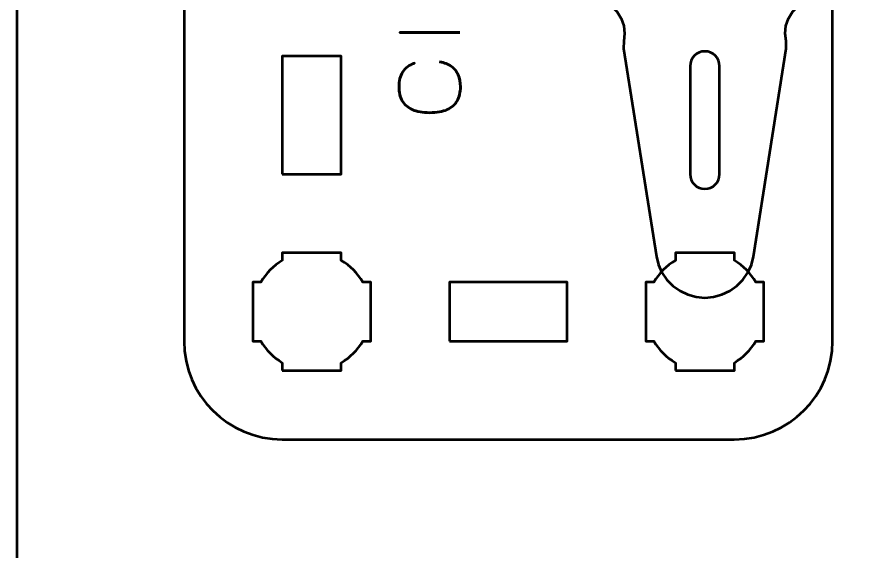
# Model space of a CAD drawing. Header units: centimetres. Extents: x -21 to 0, y -29.7 to 0.
# Drawn here: x -21 to -16.68, y -22.818 to -20.1 of the extents above; entities that cross this region are included whole.
import ezdxf

# ---------------------------------------------------------------- set-up
doc = ezdxf.new("R2010")
doc.units = ezdxf.units.CM
doc.header["$MEASUREMENT"] = 0
doc.layers.add('Layer 1', color=7, linetype='Continuous')

msp = doc.modelspace()

# ---------------------------------------------------------------- linework, layer by layer
at = {"layer": 'Layer 1', "color": 22, "lineweight": 53}
msp.add_open_spline([(-21.00003, -29.19995), (-21.00003, -29.19995), (-21.00003, -0.49992), (-21.00003, -0.49992), (-21.00003, -0.49992), (-21.00003, -0.22295), (-20.77694, 0.00004), (-20.49994, 0.00004), (-20.49994, 0.00004), (-20.49994, 0.00004), (-0.50008, 0.00004), (-0.50008, 0.00004), (-0.50008, 0.00004), (-0.22294, 0.00004), (0.00002, -0.22295), (0.00002, -0.49992), (0.00002, -0.49992), (0.00002, -0.49992), (0.00002, -29.19995), (0.00002, -29.19995), (0.00002, -29.19995), (0.00002, -29.47695), (-0.22294, -29.70004), (-0.50008, -29.70004), (-0.50008, -29.70004), (-0.50008, -29.70004), (-20.49994, -29.70004), (-20.49994, -29.70004), (-20.49994, -29.70004), (-20.77694, -29.70004), (-21.00003, -29.47695), (-21.00003, -29.19995)], degree=3, knots=[0, 0, 0, 0, 0.125, 0.125, 0.125, 0.125, 0.25, 0.25, 0.25, 0.25, 0.375, 0.375, 0.375, 0.375, 0.5, 0.5, 0.5, 0.5, 0.625, 0.625, 0.625, 0.625, 0.75, 0.75, 0.75, 0.75, 0.875, 0.875, 0.875, 0.875, 1, 1, 1, 1], dxfattribs=at)
at = {"layer": 'Layer 1', "color": 114, "lineweight": 53}
msp.add_open_spline([(-20.15003, -21.74994), (-20.15003, -21.74994), (-20.15003, -17.45007), (-20.15003, -17.45007), (-20.15003, -17.45007), (-20.15003, -17.17293), (-19.92694, -16.94997), (-19.64994, -16.94997), (-19.64994, -16.94997), (-19.64994, -16.94997), (-17.35007, -16.94997), (-17.35007, -16.94997), (-17.35007, -16.94997), (-17.07293, -16.94997), (-16.84997, -17.17293), (-16.84997, -17.45007), (-16.84997, -17.45007), (-16.84997, -17.45007), (-16.84997, -21.74994), (-16.84997, -21.74994), (-16.84997, -21.74994), (-16.84997, -22.02694), (-17.07293, -22.25003), (-17.35007, -22.25003), (-17.35007, -22.25003), (-17.35007, -22.25003), (-19.64994, -22.25003), (-19.64994, -22.25003), (-19.64994, -22.25003), (-19.92694, -22.25003), (-20.15003, -22.02694), (-20.15003, -21.74994)], degree=3, knots=[0, 0, 0, 0, 0.125, 0.125, 0.125, 0.125, 0.25, 0.25, 0.25, 0.25, 0.375, 0.375, 0.375, 0.375, 0.5, 0.5, 0.5, 0.5, 0.625, 0.625, 0.625, 0.625, 0.75, 0.75, 0.75, 0.75, 0.875, 0.875, 0.875, 0.875, 1, 1, 1, 1], dxfattribs=at)
at = {"layer": 'Layer 1', "color": 30, "lineweight": 53}
for points, knots in [([(-19.2193, -19.35327), (-19.2193, -19.35327), (-18.16182, -19.18613), (-18.16182, -19.18613), (-18.16182, -19.18613), (-18.16182, -19.18613), (-18.123, -19.18692), (-18.123, -19.18692), (-18.123, -19.18692), (-18.123, -19.18692), (-18.08418, -19.19168), (-18.08418, -19.19168), (-18.08418, -19.19168), (-18.08418, -19.19168), (-18.04537, -19.18771), (-18.04537, -19.18771), (-18.04537, -19.18771), (-18.04537, -19.18771), (-18.00815, -19.17504), (-18.00815, -19.17504), (-18.00815, -19.17504), (-18.00815, -19.17504), (-17.97408, -19.15365), (-17.97408, -19.15365), (-17.97408, -19.15365), (-17.97408, -19.15365), (-17.94636, -19.12591), (-17.94636, -19.12591), (-17.94636, -19.12591), (-17.94636, -19.12591), (-17.92577, -19.09266), (-17.92577, -19.09266), (-17.92577, -19.09266), (-17.92577, -19.09266), (-17.9123, -19.05542), (-17.9123, -19.05542), (-17.9123, -19.05542), (-17.9123, -19.05542), (-17.90834, -19.01581), (-17.90834, -19.01581), (-17.90834, -19.01581), (-17.90834, -19.01581), (-17.91309, -18.97701), (-17.91309, -18.97701), (-17.91309, -18.97701), (-17.91309, -18.97701), (-17.91468, -18.9382), (-17.91468, -18.9382), (-17.91468, -18.9382), (-17.91468, -18.9382), (-17.74674, -17.8815), (-17.74674, -17.8815), (-17.74674, -17.8815), (-17.74674, -17.8815), (-17.73645, -17.83871), (-17.73645, -17.83871), (-17.73645, -17.83871), (-17.73645, -17.83871), (-17.71822, -17.79912), (-17.71822, -17.79912), (-17.71822, -17.79912), (-17.71822, -17.79912), (-17.69367, -17.76267), (-17.69367, -17.76267), (-17.69367, -17.76267), (-17.69367, -17.76267), (-17.66278, -17.73099), (-17.66278, -17.73099), (-17.66278, -17.73099), (-17.66278, -17.73099), (-17.62634, -17.70564), (-17.62634, -17.70564), (-17.62634, -17.70564), (-17.62634, -17.70564), (-17.58673, -17.68663), (-17.58673, -17.68663), (-17.58673, -17.68663), (-17.58673, -17.68663), (-17.54396, -17.67475), (-17.54396, -17.67475), (-17.54396, -17.67475), (-17.54396, -17.67475), (-17.50039, -17.67079), (-17.50039, -17.67079), (-17.50039, -17.67079), (-17.50039, -17.67079), (-17.45603, -17.67475), (-17.45603, -17.67475), (-17.45603, -17.67475), (-17.45603, -17.67475), (-17.41326, -17.68663), (-17.41326, -17.68663), (-17.41326, -17.68663), (-17.41326, -17.68663), (-17.37365, -17.70564), (-17.37365, -17.70564), (-17.37365, -17.70564), (-17.37365, -17.70564), (-17.33801, -17.73099), (-17.33801, -17.73099), (-17.33801, -17.73099), (-17.33801, -17.73099), (-17.30712, -17.76267), (-17.30712, -17.76267), (-17.30712, -17.76267), (-17.30712, -17.76267), (-17.28177, -17.79912), (-17.28177, -17.79912), (-17.28177, -17.79912), (-17.28177, -17.79912), (-17.26355, -17.83871), (-17.26355, -17.83871), (-17.26355, -17.83871), (-17.26355, -17.83871), (-17.25325, -17.8815), (-17.25325, -17.8815), (-17.25325, -17.8815), (-17.25325, -17.8815), (-17.08611, -18.9382), (-17.08611, -18.9382), (-17.08611, -18.9382), (-17.08611, -18.9382), (-17.08691, -18.97701), (-17.08691, -18.97701), (-17.08691, -18.97701), (-17.08691, -18.97701), (-17.09166, -19.01581), (-17.09166, -19.01581), (-17.09166, -19.01581), (-17.09166, -19.01581), (-17.08769, -19.05542), (-17.08769, -19.05542), (-17.08769, -19.05542), (-17.08769, -19.05542), (-17.07423, -19.09266), (-17.07423, -19.09266), (-17.07423, -19.09266), (-17.07423, -19.09266), (-17.05364, -19.12591), (-17.05364, -19.12591), (-17.05364, -19.12591), (-17.05364, -19.12591), (-17.02591, -19.15365), (-17.02591, -19.15365), (-17.02591, -19.15365), (-17.02591, -19.15365), (-16.99264, -19.17504), (-16.99264, -19.17504), (-16.99264, -19.17504), (-16.99264, -19.17504), (-16.95541, -19.18771), (-16.95541, -19.18771), (-16.95541, -19.18771), (-16.95541, -19.18771), (-16.91581, -19.19168), (-16.91581, -19.19168), (-16.91581, -19.19168), (-16.91581, -19.19168), (-16.87699, -19.18692), (-16.87699, -19.18692), (-16.87699, -19.18692), (-16.87699, -19.18692), (-16.84997, -19.18637), (-16.84997, -19.18637), (-16.84997, -19.18637), (-16.84997, -19.18637), (-16.84997, -20.01365), (-16.84997, -20.01365), (-16.84997, -20.01365), (-16.84997, -20.01365), (-16.87699, -20.0131), (-16.87699, -20.0131), (-16.87699, -20.0131), (-16.87699, -20.0131), (-16.91581, -20.00835), (-16.91581, -20.00835), (-16.91581, -20.00835), (-16.91581, -20.00835), (-16.95541, -20.01231), (-16.95541, -20.01231), (-16.95541, -20.01231), (-16.95541, -20.01231), (-16.99264, -20.02498), (-16.99264, -20.02498), (-16.99264, -20.02498), (-16.99264, -20.02498), (-17.02591, -20.04637), (-17.02591, -20.04637), (-17.02591, -20.04637), (-17.02591, -20.04637), (-17.05364, -20.0741), (-17.05364, -20.0741), (-17.05364, -20.0741), (-17.05364, -20.0741), (-17.07423, -20.10737), (-17.07423, -20.10737), (-17.07423, -20.10737), (-17.07423, -20.10737), (-17.08769, -20.14459), (-17.08769, -20.14459), (-17.08769, -20.14459), (-17.08769, -20.14459), (-17.09166, -20.1842), (-17.09166, -20.1842), (-17.09166, -20.1842), (-17.09166, -20.1842), (-17.08691, -20.22301), (-17.08691, -20.22301), (-17.08691, -20.22301), (-17.08691, -20.22301), (-17.08611, -20.26103), (-17.08611, -20.26103), (-17.08611, -20.26103), (-17.08611, -20.26103), (-17.25325, -21.31851), (-17.25325, -21.31851), (-17.25325, -21.31851), (-17.25325, -21.31851), (-17.26355, -21.36128), (-17.26355, -21.36128), (-17.26355, -21.36128), (-17.26355, -21.36128), (-17.28177, -21.40089), (-17.28177, -21.40089), (-17.28177, -21.40089), (-17.28177, -21.40089), (-17.30712, -21.43733), (-17.30712, -21.43733), (-17.30712, -21.43733), (-17.30712, -21.43733), (-17.33801, -21.46901), (-17.33801, -21.46901), (-17.33801, -21.46901), (-17.33801, -21.46901), (-17.37365, -21.49436), (-17.37365, -21.49436), (-17.37365, -21.49436), (-17.37365, -21.49436), (-17.41326, -21.51336), (-17.41326, -21.51336), (-17.41326, -21.51336), (-17.41326, -21.51336), (-17.45603, -21.52526), (-17.45603, -21.52526), (-17.45603, -21.52526), (-17.45603, -21.52526), (-17.50039, -21.52922), (-17.50039, -21.52922), (-17.50039, -21.52922), (-17.50039, -21.52922), (-17.54396, -21.52526), (-17.54396, -21.52526), (-17.54396, -21.52526), (-17.54396, -21.52526), (-17.58673, -21.51336), (-17.58673, -21.51336), (-17.58673, -21.51336), (-17.58673, -21.51336), (-17.62634, -21.49436), (-17.62634, -21.49436), (-17.62634, -21.49436), (-17.62634, -21.49436), (-17.66278, -21.46901), (-17.66278, -21.46901), (-17.66278, -21.46901), (-17.66278, -21.46901), (-17.69367, -21.43733), (-17.69367, -21.43733), (-17.69367, -21.43733), (-17.69367, -21.43733), (-17.71822, -21.40089), (-17.71822, -21.40089), (-17.71822, -21.40089), (-17.71822, -21.40089), (-17.73645, -21.36128), (-17.73645, -21.36128), (-17.73645, -21.36128), (-17.73645, -21.36128), (-17.74674, -21.31851), (-17.74674, -21.31851), (-17.74674, -21.31851), (-17.74674, -21.31851), (-17.91468, -20.26103), (-17.91468, -20.26103), (-17.91468, -20.26103), (-17.91468, -20.26103), (-17.91309, -20.22301), (-17.91309, -20.22301), (-17.91309, -20.22301), (-17.91309, -20.22301), (-17.90834, -20.1842), (-17.90834, -20.1842), (-17.90834, -20.1842), (-17.90834, -20.1842), (-17.9123, -20.14459), (-17.9123, -20.14459), (-17.9123, -20.14459), (-17.9123, -20.14459), (-17.92577, -20.10737), (-17.92577, -20.10737), (-17.92577, -20.10737), (-17.92577, -20.10737), (-17.94636, -20.0741), (-17.94636, -20.0741), (-17.94636, -20.0741), (-17.94636, -20.0741), (-17.97408, -20.04637), (-17.97408, -20.04637), (-17.97408, -20.04637), (-17.97408, -20.04637), (-18.00815, -20.02498), (-18.00815, -20.02498), (-18.00815, -20.02498), (-18.00815, -20.02498), (-18.04537, -20.01231), (-18.04537, -20.01231), (-18.04537, -20.01231), (-18.04537, -20.01231), (-18.08418, -20.00835), (-18.08418, -20.00835), (-18.08418, -20.00835), (-18.08418, -20.00835), (-18.123, -20.0131), (-18.123, -20.0131), (-18.123, -20.0131), (-18.123, -20.0131), (-18.16182, -20.01389), (-18.16182, -20.01389), (-18.16182, -20.01389), (-18.16182, -20.01389), (-19.2193, -19.84676), (-19.2193, -19.84676), (-19.2193, -19.84676), (-19.2193, -19.84676), (-19.26207, -19.83646), (-19.26207, -19.83646), (-19.26207, -19.83646), (-19.26207, -19.83646), (-19.30247, -19.81824), (-19.30247, -19.81824), (-19.30247, -19.81824), (-19.30247, -19.81824), (-19.33891, -19.79289), (-19.33891, -19.79289), (-19.33891, -19.79289), (-19.33891, -19.79289), (-19.3698, -19.762), (-19.3698, -19.762), (-19.3698, -19.762), (-19.3698, -19.762), (-19.39594, -19.72636), (-19.39594, -19.72636), (-19.39594, -19.72636), (-19.39594, -19.72636), (-19.41416, -19.68675), (-19.41416, -19.68675), (-19.41416, -19.68675), (-19.41416, -19.68675), (-19.42604, -19.64396), (-19.42604, -19.64396), (-19.42604, -19.64396), (-19.42604, -19.64396), (-19.43, -19.59961), (-19.43, -19.59961), (-19.43, -19.59961), (-19.43, -19.59961), (-19.42604, -19.55604), (-19.42604, -19.55604), (-19.42604, -19.55604), (-19.42604, -19.55604), (-19.41416, -19.51327), (-19.41416, -19.51327), (-19.41416, -19.51327), (-19.41416, -19.51327), (-19.39594, -19.47366), (-19.39594, -19.47366), (-19.39594, -19.47366), (-19.39594, -19.47366), (-19.3698, -19.43802), (-19.3698, -19.43802), (-19.3698, -19.43802), (-19.3698, -19.43802), (-19.33891, -19.40713), (-19.33891, -19.40713), (-19.33891, -19.40713), (-19.33891, -19.40713), (-19.30247, -19.38177), (-19.30247, -19.38177), (-19.30247, -19.38177), (-19.30247, -19.38177), (-19.26207, -19.36356), (-19.26207, -19.36356), (-19.26207, -19.36356), (-19.26207, -19.36356), (-19.2193, -19.35327), (-19.2193, -19.35327)], [0, 0, 0, 0, 0.010101, 0.010101, 0.010101, 0.010101, 0.020202, 0.020202, 0.020202, 0.020202, 0.030303, 0.030303, 0.030303, 0.030303, 0.040404, 0.040404, 0.040404, 0.040404, 0.0505051, 0.0505051, 0.0505051, 0.0505051, 0.0606061, 0.0606061, 0.0606061, 0.0606061, 0.0707071, 0.0707071, 0.0707071, 0.0707071, 0.0808081, 0.0808081, 0.0808081, 0.0808081, 0.0909091, 0.0909091, 0.0909091, 0.0909091, 0.1010101, 0.1010101, 0.1010101, 0.1010101, 0.1111111, 0.1111111, 0.1111111, 0.1111111, 0.1212121, 0.1212121, 0.1212121, 0.1212121, 0.1313131, 0.1313131, 0.1313131, 0.1313131, 0.1414141, 0.1414141, 0.1414141, 0.1414141, 0.1515152, 0.1515152, 0.1515152, 0.1515152, 0.1616162, 0.1616162, 0.1616162, 0.1616162, 0.1717172, 0.1717172, 0.1717172, 0.1717172, 0.1818182, 0.1818182, 0.1818182, 0.1818182, 0.1919192, 0.1919192, 0.1919192, 0.1919192, 0.2020202, 0.2020202, 0.2020202, 0.2020202, 0.2121212, 0.2121212, 0.2121212, 0.2121212, 0.2222222, 0.2222222, 0.2222222, 0.2222222, 0.2323232, 0.2323232, 0.2323232, 0.2323232, 0.2424242, 0.2424242, 0.2424242, 0.2424242, 0.2525253, 0.2525253, 0.2525253, 0.2525253, 0.2626263, 0.2626263, 0.2626263, 0.2626263, 0.2727273, 0.2727273, 0.2727273, 0.2727273, 0.2828283, 0.2828283, 0.2828283, 0.2828283, 0.2929293, 0.2929293, 0.2929293, 0.2929293, 0.3030303, 0.3030303, 0.3030303, 0.3030303, 0.3131313, 0.3131313, 0.3131313, 0.3131313, 0.3232323, 0.3232323, 0.3232323, 0.3232323, 0.3333333, 0.3333333, 0.3333333, 0.3333333, 0.3434343, 0.3434343, 0.3434343, 0.3434343, 0.3535354, 0.3535354, 0.3535354, 0.3535354, 0.3636364, 0.3636364, 0.3636364, 0.3636364, 0.3737374, 0.3737374, 0.3737374, 0.3737374, 0.3838384, 0.3838384, 0.3838384, 0.3838384, 0.3939394, 0.3939394, 0.3939394, 0.3939394, 0.4040404, 0.4040404, 0.4040404, 0.4040404, 0.4141414, 0.4141414, 0.4141414, 0.4141414, 0.4242424, 0.4242424, 0.4242424, 0.4242424, 0.4343434, 0.4343434, 0.4343434, 0.4343434, 0.4444444, 0.4444444, 0.4444444, 0.4444444, 0.4545455, 0.4545455, 0.4545455, 0.4545455, 0.4646465, 0.4646465, 0.4646465, 0.4646465, 0.4747475, 0.4747475, 0.4747475, 0.4747475, 0.4848485, 0.4848485, 0.4848485, 0.4848485, 0.4949495, 0.4949495, 0.4949495, 0.4949495, 0.5050505, 0.5050505, 0.5050505, 0.5050505, 0.5151515, 0.5151515, 0.5151515, 0.5151515, 0.5252525, 0.5252525, 0.5252525, 0.5252525, 0.5353535, 0.5353535, 0.5353535, 0.5353535, 0.5454545, 0.5454545, 0.5454545, 0.5454545, 0.5555556, 0.5555556, 0.5555556, 0.5555556, 0.5656566, 0.5656566, 0.5656566, 0.5656566, 0.5757576, 0.5757576, 0.5757576, 0.5757576, 0.5858586, 0.5858586, 0.5858586, 0.5858586, 0.5959596, 0.5959596, 0.5959596, 0.5959596, 0.6060606, 0.6060606, 0.6060606, 0.6060606, 0.6161616, 0.6161616, 0.6161616, 0.6161616, 0.6262626, 0.6262626, 0.6262626, 0.6262626, 0.6363636, 0.6363636, 0.6363636, 0.6363636, 0.6464646, 0.6464646, 0.6464646, 0.6464646, 0.6565657, 0.6565657, 0.6565657, 0.6565657, 0.6666667, 0.6666667, 0.6666667, 0.6666667, 0.6767677, 0.6767677, 0.6767677, 0.6767677, 0.6868687, 0.6868687, 0.6868687, 0.6868687, 0.6969697, 0.6969697, 0.6969697, 0.6969697, 0.7070707, 0.7070707, 0.7070707, 0.7070707, 0.7171717, 0.7171717, 0.7171717, 0.7171717, 0.7272727, 0.7272727, 0.7272727, 0.7272727, 0.7373737, 0.7373737, 0.7373737, 0.7373737, 0.7474747, 0.7474747, 0.7474747, 0.7474747, 0.7575758, 0.7575758, 0.7575758, 0.7575758, 0.7676768, 0.7676768, 0.7676768, 0.7676768, 0.7777778, 0.7777778, 0.7777778, 0.7777778, 0.7878788, 0.7878788, 0.7878788, 0.7878788, 0.7979798, 0.7979798, 0.7979798, 0.7979798, 0.8080808, 0.8080808, 0.8080808, 0.8080808, 0.8181818, 0.8181818, 0.8181818, 0.8181818, 0.8282828, 0.8282828, 0.8282828, 0.8282828, 0.8383838, 0.8383838, 0.8383838, 0.8383838, 0.8484848, 0.8484848, 0.8484848, 0.8484848, 0.8585859, 0.8585859, 0.8585859, 0.8585859, 0.8686869, 0.8686869, 0.8686869, 0.8686869, 0.8787879, 0.8787879, 0.8787879, 0.8787879, 0.8888889, 0.8888889, 0.8888889, 0.8888889, 0.8989899, 0.8989899, 0.8989899, 0.8989899, 0.9090909, 0.9090909, 0.9090909, 0.9090909, 0.9191919, 0.9191919, 0.9191919, 0.9191919, 0.9292929, 0.9292929, 0.9292929, 0.9292929, 0.9393939, 0.9393939, 0.9393939, 0.9393939, 0.9494949, 0.9494949, 0.9494949, 0.9494949, 0.959596, 0.959596, 0.959596, 0.959596, 0.969697, 0.969697, 0.969697, 0.969697, 0.979798, 0.979798, 0.979798, 0.979798, 0.989899, 0.989899, 0.989899, 0.989899, 1, 1, 1, 1]), ([(-18.74718, -20.1783), (-18.74718, -20.1783), (-19.0524, -20.1783), (-19.0524, -20.1783), (-19.0524, -20.1783), (-19.0524, -20.1783), (-18.74718, -20.1783), (-18.74718, -20.1783)], [0, 0, 0, 0, 0.5, 0.5, 0.5, 0.5, 1, 1, 1, 1]), ([(-18.84963, -20.32816), (-18.82543, -20.33268), (-18.80546, -20.34058), (-18.7898, -20.35166), (-18.7898, -20.35166), (-18.7742, -20.3628), (-18.76263, -20.37706), (-18.75508, -20.39441), (-18.75508, -20.39441), (-18.74753, -20.4117), (-18.74372, -20.43202), (-18.74379, -20.45516), (-18.74379, -20.45516), (-18.74372, -20.48331), (-18.74916, -20.50723), (-18.76023, -20.52685), (-18.76023, -20.52685), (-18.77124, -20.54646), (-18.78824, -20.56142), (-18.81131, -20.57172), (-18.81131, -20.57172), (-18.83439, -20.58202), (-18.86395, -20.58717), (-18.9, -20.58724), (-18.9, -20.58724), (-18.93591, -20.58717), (-18.96541, -20.58202), (-18.98848, -20.57172), (-18.98848, -20.57172), (-19.01155, -20.56142), (-19.02862, -20.54646), (-19.0397, -20.52685), (-19.0397, -20.52685), (-19.05078, -20.50723), (-19.05628, -20.48331), (-19.05621, -20.45516), (-19.05621, -20.45516), (-19.05628, -20.42503), (-19.04986, -20.39978), (-19.03695, -20.37946), (-19.03695, -20.37946), (-19.02404, -20.35921), (-19.00407, -20.34432), (-18.97705, -20.33494), (-18.97705, -20.33494), (-19.00407, -20.34432), (-19.02404, -20.35921), (-19.03695, -20.37946), (-19.03695, -20.37946), (-19.04986, -20.39978), (-19.05628, -20.42503), (-19.05621, -20.45516), (-19.05621, -20.45516), (-19.05628, -20.48331), (-19.05078, -20.50723), (-19.0397, -20.52685), (-19.0397, -20.52685), (-19.02862, -20.54646), (-19.01155, -20.56142), (-18.98848, -20.57172), (-18.98848, -20.57172), (-18.96541, -20.58202), (-18.93591, -20.58717), (-18.9, -20.58724), (-18.9, -20.58724), (-18.86395, -20.58717), (-18.83439, -20.58202), (-18.81131, -20.57172), (-18.81131, -20.57172), (-18.78824, -20.56142), (-18.77124, -20.54646), (-18.76023, -20.52685), (-18.76023, -20.52685), (-18.74916, -20.50723), (-18.74372, -20.48331), (-18.74379, -20.45516), (-18.74379, -20.45516), (-18.74372, -20.43202), (-18.74753, -20.4117), (-18.75508, -20.39441), (-18.75508, -20.39441), (-18.76263, -20.37706), (-18.7742, -20.3628), (-18.7898, -20.35166), (-18.7898, -20.35166), (-18.80546, -20.34058), (-18.82543, -20.33268), (-18.84963, -20.32816)], [0, 0, 0, 0, 0.0454545, 0.0454545, 0.0454545, 0.0454545, 0.0909091, 0.0909091, 0.0909091, 0.0909091, 0.1363636, 0.1363636, 0.1363636, 0.1363636, 0.1818182, 0.1818182, 0.1818182, 0.1818182, 0.2272727, 0.2272727, 0.2272727, 0.2272727, 0.2727273, 0.2727273, 0.2727273, 0.2727273, 0.3181818, 0.3181818, 0.3181818, 0.3181818, 0.3636364, 0.3636364, 0.3636364, 0.3636364, 0.4090909, 0.4090909, 0.4090909, 0.4090909, 0.4545455, 0.4545455, 0.4545455, 0.4545455, 0.5, 0.5, 0.5, 0.5, 0.5454545, 0.5454545, 0.5454545, 0.5454545, 0.5909091, 0.5909091, 0.5909091, 0.5909091, 0.6363636, 0.6363636, 0.6363636, 0.6363636, 0.6818182, 0.6818182, 0.6818182, 0.6818182, 0.7272727, 0.7272727, 0.7272727, 0.7272727, 0.7727273, 0.7727273, 0.7727273, 0.7727273, 0.8181818, 0.8181818, 0.8181818, 0.8181818, 0.8636364, 0.8636364, 0.8636364, 0.8636364, 0.9090909, 0.9090909, 0.9090909, 0.9090909, 0.9545455, 0.9545455, 0.9545455, 0.9545455, 1, 1, 1, 1])]:
    msp.add_open_spline(points, degree=3, knots=knots, dxfattribs=at)
at = {"layer": 'Layer 1', "lineweight": 53}
for points, knots in [([(-19.64994, -20.89999), (-19.64994, -20.89999), (-19.64994, -20.29998), (-19.64994, -20.29998), (-19.64994, -20.29998), (-19.64994, -20.29998), (-19.34993, -20.29998), (-19.34993, -20.29998), (-19.34993, -20.29998), (-19.34993, -20.29998), (-19.34993, -20.89999), (-19.34993, -20.89999), (-19.34993, -20.89999), (-19.34993, -20.89999), (-19.64994, -20.89999), (-19.64994, -20.89999)], [0, 0, 0, 0, 0.25, 0.25, 0.25, 0.25, 0.5, 0.5, 0.5, 0.5, 0.75, 0.75, 0.75, 0.75, 1, 1, 1, 1]), ([(-19.65006, -21.9), (-19.65006, -21.9), (-19.65006, -21.8598), (-19.65006, -21.8598), (-19.65006, -21.8598), (-19.69558, -21.83347), (-19.73351, -21.79551), (-19.75984, -21.75), (-19.75984, -21.75), (-19.75984, -21.75), (-19.80006, -21.75), (-19.80006, -21.75), (-19.80006, -21.75), (-19.80006, -21.75), (-19.80006, -21.45), (-19.80006, -21.45), (-19.80006, -21.45), (-19.80006, -21.45), (-19.75987, -21.45), (-19.75987, -21.45), (-19.75987, -21.45), (-19.73354, -21.40447), (-19.69559, -21.36648), (-19.65006, -21.34012), (-19.65006, -21.34012), (-19.65006, -21.34012), (-19.65006, -21.3), (-19.65006, -21.3), (-19.65006, -21.3), (-19.65006, -21.3), (-19.50464, -21.3), (-19.50464, -21.3), (-19.50464, -21.3), (-19.50464, -21.3), (-19.49999, -21.29994), (-19.49999, -21.29994), (-19.49999, -21.29994), (-19.49999, -21.29994), (-19.49535, -21.3), (-19.49535, -21.3), (-19.49535, -21.3), (-19.49535, -21.3), (-19.35006, -21.3), (-19.35006, -21.3), (-19.35006, -21.3), (-19.35006, -21.3), (-19.35006, -21.34007), (-19.35006, -21.34007), (-19.35006, -21.34007), (-19.30449, -21.36642), (-19.26648, -21.40442), (-19.24012, -21.45), (-19.24012, -21.45), (-19.24012, -21.45), (-19.20006, -21.45), (-19.20006, -21.45), (-19.20006, -21.45), (-19.20006, -21.45), (-19.20006, -21.59328), (-19.20006, -21.59328), (-19.20006, -21.59328), (-19.20006, -21.59328), (-19.19998, -21.59995), (-19.19998, -21.59995), (-19.19998, -21.59995), (-19.19998, -21.59995), (-19.20006, -21.60663), (-19.20006, -21.60663), (-19.20006, -21.60663), (-19.20006, -21.60663), (-19.20006, -21.75), (-19.20006, -21.75), (-19.20006, -21.75), (-19.20006, -21.75), (-19.24016, -21.75), (-19.24016, -21.75), (-19.24016, -21.75), (-19.26652, -21.79554), (-19.30451, -21.83352), (-19.35006, -21.85985), (-19.35006, -21.85985), (-19.35006, -21.85985), (-19.35006, -21.9), (-19.35006, -21.9), (-19.35006, -21.9), (-19.35006, -21.9), (-19.65006, -21.9), (-19.65006, -21.9)], [0, 0, 0, 0, 0.0454545, 0.0454545, 0.0454545, 0.0454545, 0.0909091, 0.0909091, 0.0909091, 0.0909091, 0.1363636, 0.1363636, 0.1363636, 0.1363636, 0.1818182, 0.1818182, 0.1818182, 0.1818182, 0.2272727, 0.2272727, 0.2272727, 0.2272727, 0.2727273, 0.2727273, 0.2727273, 0.2727273, 0.3181818, 0.3181818, 0.3181818, 0.3181818, 0.3636364, 0.3636364, 0.3636364, 0.3636364, 0.4090909, 0.4090909, 0.4090909, 0.4090909, 0.4545455, 0.4545455, 0.4545455, 0.4545455, 0.5, 0.5, 0.5, 0.5, 0.5454545, 0.5454545, 0.5454545, 0.5454545, 0.5909091, 0.5909091, 0.5909091, 0.5909091, 0.6363636, 0.6363636, 0.6363636, 0.6363636, 0.6818182, 0.6818182, 0.6818182, 0.6818182, 0.7272727, 0.7272727, 0.7272727, 0.7272727, 0.7727273, 0.7727273, 0.7727273, 0.7727273, 0.8181818, 0.8181818, 0.8181818, 0.8181818, 0.8636364, 0.8636364, 0.8636364, 0.8636364, 0.9090909, 0.9090909, 0.9090909, 0.9090909, 0.9545455, 0.9545455, 0.9545455, 0.9545455, 1, 1, 1, 1]), ([(-17.65006, -21.9), (-17.65006, -21.9), (-17.65006, -21.8598), (-17.65006, -21.8598), (-17.65006, -21.8598), (-17.69558, -21.83347), (-17.73351, -21.79551), (-17.75984, -21.75), (-17.75984, -21.75), (-17.75984, -21.75), (-17.80006, -21.75), (-17.80006, -21.75), (-17.80006, -21.75), (-17.80006, -21.75), (-17.80006, -21.45), (-17.80006, -21.45), (-17.80006, -21.45), (-17.80006, -21.45), (-17.75987, -21.45), (-17.75987, -21.45), (-17.75987, -21.45), (-17.73354, -21.40447), (-17.69559, -21.36648), (-17.65006, -21.34012), (-17.65006, -21.34012), (-17.65006, -21.34012), (-17.65006, -21.3), (-17.65006, -21.3), (-17.65006, -21.3), (-17.65006, -21.3), (-17.50464, -21.3), (-17.50464, -21.3), (-17.50464, -21.3), (-17.50464, -21.3), (-17.49999, -21.29994), (-17.49999, -21.29994), (-17.49999, -21.29994), (-17.49999, -21.29994), (-17.49535, -21.3), (-17.49535, -21.3), (-17.49535, -21.3), (-17.49535, -21.3), (-17.35006, -21.3), (-17.35006, -21.3), (-17.35006, -21.3), (-17.35006, -21.3), (-17.35006, -21.34007), (-17.35006, -21.34007), (-17.35006, -21.34007), (-17.30449, -21.36642), (-17.26648, -21.40442), (-17.24012, -21.45), (-17.24012, -21.45), (-17.24012, -21.45), (-17.20006, -21.45), (-17.20006, -21.45), (-17.20006, -21.45), (-17.20006, -21.45), (-17.20006, -21.59328), (-17.20006, -21.59328), (-17.20006, -21.59328), (-17.20006, -21.59328), (-17.19998, -21.59995), (-17.19998, -21.59995), (-17.19998, -21.59995), (-17.19998, -21.59995), (-17.20006, -21.60663), (-17.20006, -21.60663), (-17.20006, -21.60663), (-17.20006, -21.60663), (-17.20006, -21.75), (-17.20006, -21.75), (-17.20006, -21.75), (-17.20006, -21.75), (-17.24016, -21.75), (-17.24016, -21.75), (-17.24016, -21.75), (-17.26652, -21.79554), (-17.30451, -21.83352), (-17.35006, -21.85985), (-17.35006, -21.85985), (-17.35006, -21.85985), (-17.35006, -21.9), (-17.35006, -21.9), (-17.35006, -21.9), (-17.35006, -21.9), (-17.65006, -21.9), (-17.65006, -21.9)], [0, 0, 0, 0, 0.0454545, 0.0454545, 0.0454545, 0.0454545, 0.0909091, 0.0909091, 0.0909091, 0.0909091, 0.1363636, 0.1363636, 0.1363636, 0.1363636, 0.1818182, 0.1818182, 0.1818182, 0.1818182, 0.2272727, 0.2272727, 0.2272727, 0.2272727, 0.2727273, 0.2727273, 0.2727273, 0.2727273, 0.3181818, 0.3181818, 0.3181818, 0.3181818, 0.3636364, 0.3636364, 0.3636364, 0.3636364, 0.4090909, 0.4090909, 0.4090909, 0.4090909, 0.4545455, 0.4545455, 0.4545455, 0.4545455, 0.5, 0.5, 0.5, 0.5, 0.5454545, 0.5454545, 0.5454545, 0.5454545, 0.5909091, 0.5909091, 0.5909091, 0.5909091, 0.6363636, 0.6363636, 0.6363636, 0.6363636, 0.6818182, 0.6818182, 0.6818182, 0.6818182, 0.7272727, 0.7272727, 0.7272727, 0.7272727, 0.7727273, 0.7727273, 0.7727273, 0.7727273, 0.8181818, 0.8181818, 0.8181818, 0.8181818, 0.8636364, 0.8636364, 0.8636364, 0.8636364, 0.9090909, 0.9090909, 0.9090909, 0.9090909, 0.9545455, 0.9545455, 0.9545455, 0.9545455, 1, 1, 1, 1]), ([(-18.79999, -21.74994), (-18.79999, -21.74994), (-18.79999, -21.44993), (-18.79999, -21.44993), (-18.79999, -21.44993), (-18.79999, -21.44993), (-18.19998, -21.44993), (-18.19998, -21.44993), (-18.19998, -21.44993), (-18.19998, -21.44993), (-18.19998, -21.74994), (-18.19998, -21.74994), (-18.19998, -21.74994), (-18.19998, -21.74994), (-18.79999, -21.74994), (-18.79999, -21.74994)], [0, 0, 0, 0, 0.25, 0.25, 0.25, 0.25, 0.5, 0.5, 0.5, 0.5, 0.75, 0.75, 0.75, 0.75, 1, 1, 1, 1])]:
    msp.add_open_spline(points, degree=3, knots=knots, dxfattribs=at)
at = {"layer": 'Layer 1', "color": 250, "lineweight": 53}
msp.add_open_spline([(-17.425, -20.9), (-17.425, -20.94141), (-17.45859, -20.975), (-17.5, -20.975), (-17.5, -20.975), (-17.54141, -20.975), (-17.575, -20.94141), (-17.575, -20.9), (-17.575, -20.9), (-17.575, -20.9), (-17.575, -20.35), (-17.575, -20.35), (-17.575, -20.35), (-17.575, -20.30859), (-17.54141, -20.275), (-17.5, -20.275), (-17.5, -20.275), (-17.45859, -20.275), (-17.425, -20.30859), (-17.425, -20.35), (-17.425, -20.35), (-17.425, -20.35), (-17.425, -20.9), (-17.425, -20.9)], degree=3, knots=[0, 0, 0, 0, 0.1666667, 0.1666667, 0.1666667, 0.1666667, 0.3333333, 0.3333333, 0.3333333, 0.3333333, 0.5, 0.5, 0.5, 0.5, 0.6666667, 0.6666667, 0.6666667, 0.6666667, 0.8333333, 0.8333333, 0.8333333, 0.8333333, 1, 1, 1, 1], dxfattribs=at)

doc.saveas('drawing.dxf')
